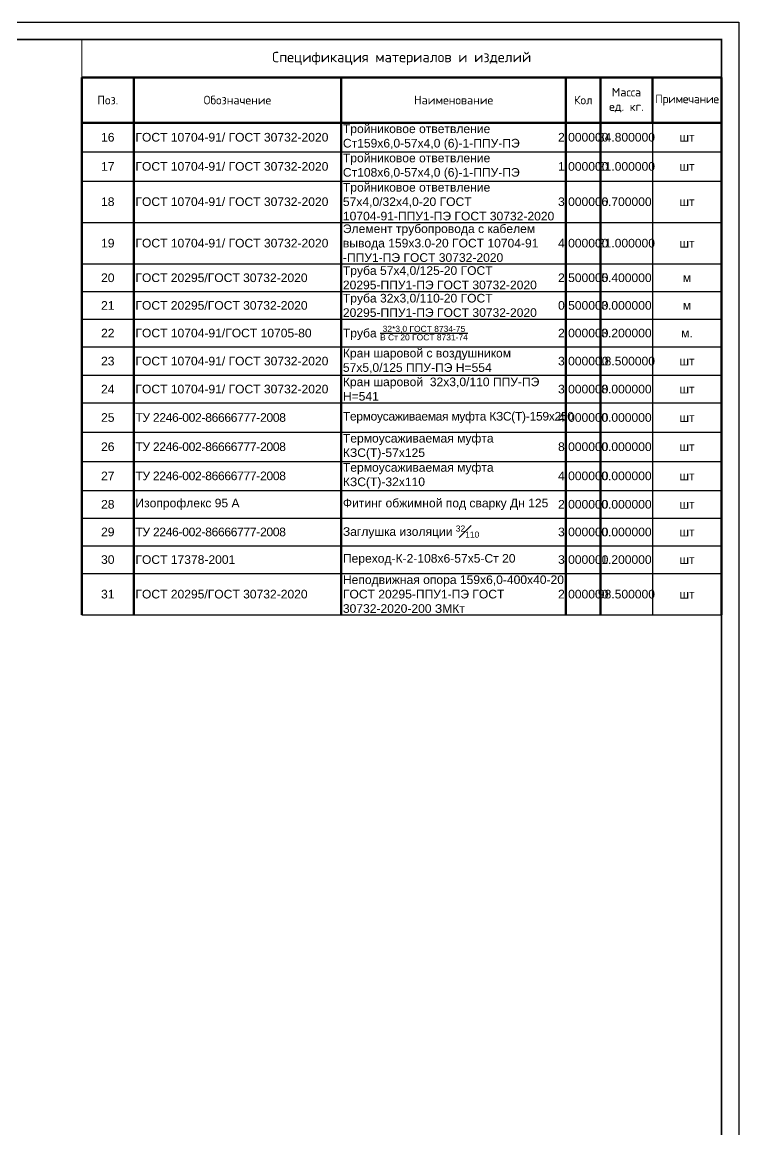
# Model space of a CAD drawing. Header units: millimetres. Extents: x 1990 to 8783, y 397 to 3825.
# Drawn here: x 3894.8 to 4102, y 2439.4 to 2759.8 of the extents above; entities that cross this region are included whole.
import ezdxf
from ezdxf.enums import TextEntityAlignment as Align

# ---------------------------------------------------------------- set-up
doc = ezdxf.new("R2010")
doc.units = ezdxf.units.MM
doc.layers.add('Форматы', color=7, linetype='Continuous')
doc.styles.add('-ISOCPEUR-', font='isocpeur.ttf')
doc.styles.get("Standard").update_dxf_attribs({"font": 'arial.ttf'})

# ---------------------------------------------------------------- blocks, each defined once
blk = doc.blocks.new('*U369')
blk.add_lwpolyline([(0, 123), (594, 123), (594, -297), (0, -297)], close=True)
at = {"const_width": 0.5}
blk.add_lwpolyline([(20, 118), (589, 118), (589, -292), (20, -292)], close=True, dxfattribs=at)
blk.add_attdef('РАЗРАБОТАЛ', text='', height=2.5).set_placement((424.5, -264.22), align=Align.MIDDLE_LEFT)
at = {"flags": 8}
for tag, height, p in [('ДАТА', 2.5, (464.07, -264.4)), ('ЛИСТ', 3, (560.39, -271.92)), ('ЛИСТОВ', 3, (577.89, -271.92))]:
    blk.add_attdef(tag, text='', height=height, dxfattribs=at).set_placement(p, align=Align.MIDDLE_CENTER)
blk.add_attdef('ПРОВЕРИЛ', (424.75, -270.73), '', height=2.5)
at = {"lineweight": 30, "flags": 104}
for tag, p in [('ТЕПЛОВЫЕ_СЕТИ', (504, -269.5)), ('ИМЯ_ЧЕРТЕЖА', (504, -284.5))]:
    blk.add_attdef(tag, text='', height=3, dxfattribs=at).set_placement(p, align=Align.MIDDLE_CENTER)
at = {"style": '-ISOCPEUR-', "flags": 8}
blk.add_attdef('ФОРМАТ', text='', height=3, dxfattribs=at).set_placement((554.97, -294.75), align=Align.MIDDLE_CENTER)
blk = doc.blocks.new('*T431')
at = {"color": 0, "lineweight": 50, "transparency": 16777216}
for p, q in [((0, -11), (185, -11)), ((0, -11), (0, -166.48)), ((15, -11), (15, -166.48)), ((75, -11), (75, -166.48)), ((140, -11), (140, -166.48)), ((150, -11), (150, -166.48)), ((165, -11), (165, -24.08)), ((185, -11), (185, -166.48)), ((0, -24.08), (185, -24.08))]:
    blk.add_line(p, q, dxfattribs=at)
at = {"lineweight": 30, "transparency": 16777216}
for p, q in [((165, -24.08), (165, -166.48)), ((140, -32.53), (165, -32.53)), ((140, -40.97), (165, -40.97)), ((140, -52.94), (165, -52.94)), ((140, -64.96), (165, -64.96)), ((140, -72.96), (165, -72.96)), ((140, -80.96), (165, -80.96)), ((140, -88.96), (165, -88.96)), ((140, -97.17), (165, -97.17)), ((140, -105.17), (165, -105.17)), ((140, -113.61), (165, -113.61)), ((140, -122.06), (165, -122.06)), ((140, -130.5), (165, -130.5)), ((140, -138.5), (165, -138.5)), ((140, -146.5), (165, -146.5)), ((0, -154.5), (15, -154.5)), ((140, -154.5), (165, -154.5)), ((0, -166.48), (15, -166.48)), ((140, -166.48), (165, -166.48))]:
    blk.add_line(p, q, dxfattribs=at)
at = {"color": 0, "lineweight": 25, "transparency": 16777216}
for p, q in [((0, -32.53), (140, -32.53)), ((165, -32.53), (185, -32.53)), ((0, -40.97), (140, -40.97)), ((165, -40.97), (185, -40.97)), ((0, -52.94), (140, -52.94)), ((165, -52.94), (185, -52.94)), ((0, -64.96), (140, -64.96)), ((165, -64.96), (185, -64.96)), ((0, -72.96), (140, -72.96)), ((165, -72.96), (185, -72.96)), ((0, -80.96), (140, -80.96)), ((165, -80.96), (185, -80.96)), ((0, -88.96), (140, -88.96)), ((165, -88.96), (185, -88.96)), ((0, -97.17), (140, -97.17)), ((165, -97.17), (185, -97.17)), ((0, -105.17), (140, -105.17)), ((165, -105.17), (185, -105.17)), ((0, -113.61), (140, -113.61)), ((165, -113.61), (185, -113.61)), ((0, -122.06), (140, -122.06)), ((165, -122.06), (185, -122.06)), ((0, -130.5), (140, -130.5)), ((165, -130.5), (185, -130.5)), ((0, -138.5), (140, -138.5)), ((165, -138.5), (185, -138.5)), ((0, -146.5), (140, -146.5)), ((165, -146.5), (185, -146.5)), ((15, -154.5), (140, -154.5)), ((165, -154.5), (185, -154.5)), ((15, -166.48), (140, -166.48)), ((165, -166.48), (185, -166.48))]:
    blk.add_line(p, q, dxfattribs=at)
at = {"layer": 'Defpoints', "color": 8, "linetype": 'ByBlock', "lineweight": 0, "transparency": 16777216}
for p, q in [((0, 0), (185, 0)), ((0, 0), (0, -11)), ((185, 0), (185, -11))]:
    blk.add_line(p, q, dxfattribs=at)
at = {"color": 0, "transparency": 16777216, "insert": (92.5, -5.5), "char_height": 3, "width": 182, "attachment_point": 5, "style": '-ISOCPEUR-'}
blk.add_mtext('Спецификация материалов и изделий ', dxfattribs=at)
at = {"color": 7, "transparency": 16777216, "char_height": 2.5, "attachment_point": 5, "style": '-ISOCPEUR-'}
for s, insert, width in [('Масса ед. кг.', (157.5, -17.54), 13), ('{\\T0.95;Примечание}', (175, -17.54), 17), ('Поз.', (7.5, -17.54), 12), ('Обозначение', (45, -17.54), 57), ('Наименование', (107.5, -17.54), 62), ('Кол', (145, -17.54), 8)]:
    blk.add_mtext(s, dxfattribs=dict(at, insert=insert, width=width))
at = {"color": 0, "transparency": 16777216, "char_height": 2.5}
for s, insert, width, attachment_point in [('Тройниковое ответвление Ст159х6,0-57х4,0 (6)-1-ППУ-ПЭ', (75.5, -28.31), 64, 4), ('16', (7.5, -28.31), 14, 5), ('\\A1;ГОСТ 10704-91{\\A0;/ ГОСТ 30732-2020}', (15.5, -28.31), 59, 4), ('2.000000', (145, -28.31), 9, 5), ('34.800000', (157.5, -28.31), 14, 5), ('шт', (175, -28.31), 19, 5), ('Тройниковое ответвление Ст108х6,0-57х4,0 (6)-1-ППУ-ПЭ', (75.5, -36.75), 64, 4), ('17', (7.5, -36.75), 14, 5), ('\\A1;ГОСТ 10704-91{\\A0;/ ГОСТ 30732-2020}', (15.5, -36.75), 59, 4), ('1.000000', (145, -36.75), 9, 5), ('21.000000', (157.5, -36.75), 14, 5), ('шт', (175, -36.75), 19, 5), ('\\A1;Тройниковое ответвление 57х4,0/32х4,0-20 ГОСТ 10704-91-ППУ1-ПЭ ГОСТ 30732-2020', (75.5, -46.96), 64, 4), ('18', (7.5, -46.96), 14, 5), ('\\A1;ГОСТ 10704-91{\\A0;/ ГОСТ 30732-2020}', (15.5, -46.96), 59, 4), ('3.000000', (145, -46.96), 9, 5), ('6.700000', (157.5, -46.96), 14, 5), ('шт', (175, -46.96), 19, 5), ('Элемент трубопровода с кабелем вывода 159х3.0-20 {\\A1;ГОСТ 10704-91 -ППУ1-ПЭ ГОСТ 30732-2020}', (75.5, -58.95), 64, 4), ('19', (7.5, -58.95), 14, 5), ('\\A1;ГОСТ 10704-91{\\A0;/ ГОСТ 30732-2020}', (15.5, -58.95), 59, 4), ('4.000000', (145, -58.95), 9, 5), ('21.000000', (157.5, -58.95), 14, 5), ('шт', (175, -58.95), 19, 5), ('Труба 57х4,0/125-20 ГОСТ 20295-ППУ1-ПЭ ГОСТ 30732-2020', (75.5, -68.96), 64, 4), ('20', (7.5, -68.96), 14, 5), ('ГОСТ 20295/ГОСТ 30732-2020^J', (15.5, -68.96), 59, 4), ('2.500000', (145, -68.96), 9, 5), ('5.400000', (157.5, -68.96), 14, 5), ('м', (175, -68.96), 19, 5), ('Труба 32х3,0/110-20 ГОСТ 20295-ППУ1-ПЭ ГОСТ 30732-2020', (75.5, -76.96), 64, 4), ('21', (7.5, -76.96), 14, 5), ('ГОСТ 20295/ГОСТ 30732-2020^J', (15.5, -76.96), 59, 4), ('0.500000', (145, -76.96), 9, 5), ('3.000000', (157.5, -76.96), 14, 5), ('м', (175, -76.96), 19, 5), ('\\A1;Труба {\\H0.7x;\\S32*3,0 ГОСТ 8734-75/В Ст 20 ГОСТ 8731-74;}', (75.5, -84.96), 64, 4), ('22', (7.5, -84.96), 14, 5), ('ГОСТ 10704-91/ГОСТ 10705-80^J', (15.5, -84.96), 59, 4), ('2.000000', (145, -84.96), 9, 5), ('3.200000', (157.5, -84.96), 14, 5), ('м.', (175, -84.96), 19, 5), ('\\A1;Кран шаровой с воздушником 57х5,0/125 ППУ-ПЭ Н=554', (75.5, -93.07), 64, 4), ('23', (7.5, -93.07), 14, 5), ('\\A1;ГОСТ 10704-91{\\A0;/ ГОСТ 30732-2020}', (15.5, -93.07), 59, 4), ('3.000000', (145, -93.07), 9, 5), ('18.500000', (157.5, -93.07), 14, 5), ('шт', (175, -93.07), 19, 5), ('\\A1;Кран шаровой  32х3,0/110 ППУ-ПЭ Н=541', (75.5, -101.17), 64, 4), ('24', (7.5, -101.17), 14, 5), ('\\A1;ГОСТ 10704-91{\\A0;/ ГОСТ 30732-2020}', (15.5, -101.17), 59, 4), ('3.000000', (145, -101.17), 9, 5), ('8.000000', (157.5, -101.17), 14, 5), ('шт', (175, -101.17), 19, 5), ('25', (7.5, -109.39), 14, 5), ('{\\T0.95;ТУ 2246-002-86666777-2008}', (15.5, -109.39), 59, 4), ('{\\T0.95;Термоусаживаемая муфта КЗС(Т)-159х250}', (75.5, -109.39), 64, 4), ('4.000000', (145, -109.39), 9, 5), ('0.000000', (157.5, -109.39), 14, 5), ('шт', (175, -109.39), 19, 5), ('Термоусаживаемая муфта КЗС(Т)-57х125', (75.5, -117.84), 64, 4), ('26', (7.5, -117.84), 14, 5), ('{\\T0.95;ТУ 2246-002-86666777-2008}', (15.5, -117.84), 59, 4), ('8.000000', (145, -117.84), 9, 5), ('0.000000', (157.5, -117.84), 14, 5), ('шт', (175, -117.84), 19, 5), ('{\\T0.95;ТУ 2246-002-86666777-2008}', (15.5, -126.28), 59, 4), ('Термоусаживаемая муфта КЗС(Т)-32х110', (75.5, -126.28), 64, 4), ('4.000000', (145, -126.28), 9, 5), ('0.000000', (157.5, -126.28), 14, 5), ('27', (7.5, -126.28), 14, 5), ('шт', (175, -126.28), 19, 5), ('28', (7.5, -134.5), 14, 5), ('Изопрофлекс 95 А', (15.5, -134.5), 59, 4), ('Фитинг обжимной под сварку Дн 125', (75.5, -134.5), 64, 4), ('2.000000', (145, -134.5), 9, 5), ('0.000000', (157.5, -134.5), 14, 5), ('шт', (175, -134.5), 19, 5), ('\\A1;Заглушка изоляции {\\H0.7x;\\S32#110;}', (75.5, -142.5), 64, 4), ('29', (7.5, -142.5), 14, 5), ('{\\T0.95;ТУ 2246-002-86666777-2008}', (15.5, -142.5), 59, 4), ('3.000000', (145, -142.5), 9, 5), ('0.000000', (157.5, -142.5), 14, 5), ('шт', (175, -142.5), 19, 5), ('30', (7.5, -150.5), 14, 5), ('ГОСТ 17378-2001', (15.5, -150.5), 59, 4), ('Переход-К-2-108х6-57х5-Ст 20', (75.5, -150.5), 64, 4), ('3.000000', (145, -150.5), 9, 5), ('1.200000', (157.5, -150.5), 14, 5), ('шт', (175, -150.5), 19, 5), ('Неподвижная опора 159х6,0-400х40-20 ГОСТ 20295-ППУ1-ПЭ ГОСТ 30732-2020-200 ЗМКт', (75.5, -160.49), 64, 4), ('31', (7.5, -160.49), 14, 5), ('ГОСТ 20295/ГОСТ 30732-2020^J', (15.5, -160.49), 59, 4), ('2.000000', (145, -160.49), 9, 5), ('98.500000', (157.5, -160.49), 14, 5), ('шт', (175, -160.49), 19, 5)]:
    blk.add_mtext(s, dxfattribs=dict(at, insert=insert, width=width, attachment_point=attachment_point))

msp = doc.modelspace()

# ---------------------------------------------------------------- block references
msp.add_blockref('*T431', (3912.029, 2754.836))
at = {"layer": 'Форматы'}
msp.add_blockref('*U369', (3508.029, 2636.836), dxfattribs=at)

doc.saveas('drawing.dxf')
